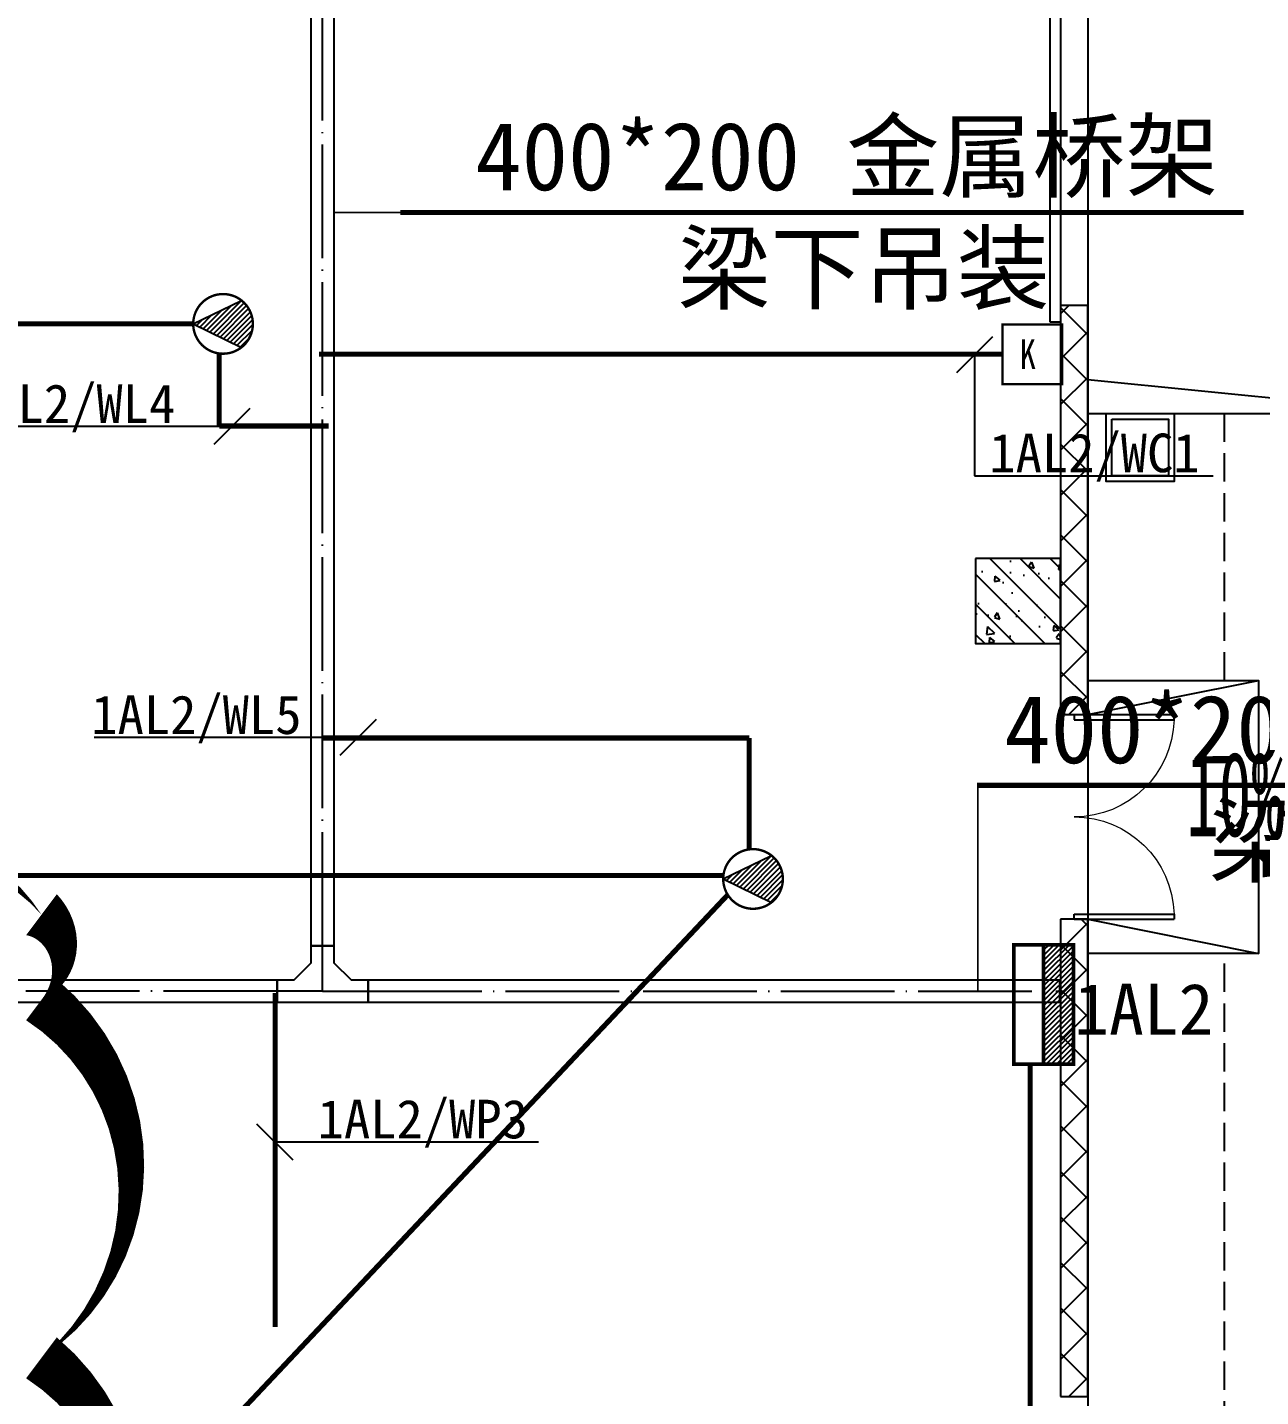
# Model space of a CAD drawing. Header units: millimetres. Extents: x -633009578 to 5705885, y -633235091 to 2571734.
# Drawn here: x 2902530 to 2913379, y 2072035 to 2084081 of the extents above; entities that cross this region are included whole.
import ezdxf

# ---------------------------------------------------------------- set-up
doc = ezdxf.new("R2010")
doc.units = ezdxf.units.MM
doc.header["$LTSCALE"] = 1000
doc.header["$MEASUREMENT"] = 0
doc.linetypes.add('DASH', pattern=[0.35, 0.25, -0.1])
doc.linetypes.add('DOTE', pattern=[2.4200000000000004, 2, -0.2, 0.02, -0.2])
doc.layers.get('0').update_dxf_attribs({"color": 9})
for name, color, linetype in [('3T_WOOD', 21, 'Continuous'), ('A-COLUM(柱)', 255, 'Continuous'), ('A-DI-S(箭头)', 76, 'Continuous'), ('A-DOOR(门）', 4, 'Continuous'), ('A-F-AREA(计算)', 5, 'Continuous'), ('A-HATH(填充)', 8, 'Continuous'), ('A-ROOF-G(钢构)', 25, 'Continuous'), ('A-ST-O(室外)', 54, 'Continuous'), ('A-STAR(楼梯)', 51, 'Continuous'), ('DIM_MODI', 6, 'Continuous'), ('PUB_TEXT', 7, 'Continuous'), ('WALL', 9, 'Continuous'), ('电-强电平面-标注', 3, 'Continuous'), ('电-强电平面-线缆', 3, 'Continuous'), ('电-桥架', 4, 'Continuous'), ('设备-照明', 3, 'Continuous'), ('设备-箱柜', 3, 'Continuous')]:
    doc.layers.add(name, color=color, linetype=linetype)
doc.styles.add('_TCH_DIM', font='simhei.ttf', dxfattribs={"width": 0.8, "bigfont": 'hztxt.shx'})
doc.styles.add('ELEC-DIM', font='simhei.ttf')
doc.styles.add('IDQSTYLE', font='simhei.ttf', dxfattribs={"width": 0.707, "bigfont": 'hztxt.shx'})
doc.styles.get("Standard").update_dxf_attribs({"font": 'simhei.ttf', "bigfont": 'hztxt.shx'})
pattern_1 = [(45, (-1310357.920547368, -13.22285339003429), (-200.0002033111466, 200.0002033111467), []), (135, (-1310357.920547368, -13.22285339003429), (-200.0002033111467, -200.0002033111466), [])]

# ---------------------------------------------------------------- blocks, each defined once
blk = doc.blocks.new('$DorLib2D$00000002')
for p, q in [((-0.5, -5.684341886080802e-17), (-0.5000000000000007, 0.4875)), ((-0.4750000000000007, 0.4875), (-0.5000000000000007, 0.4875)), ((-0.475, -2.842170943040401e-17), (-0.4750000000000007, 0.4875)), ((0.475, -2.842170943040401e-17), (0.4750000000000007, 0.4875)), ((0.4750000000000007, 0.4875), (0.5000000000000007, 0.4875)), ((0.5, -5.684341886080802e-17), (0.5000000000000007, 0.4875)), ((-0.5, -5.684341886080802e-17), (-0.475, -2.842170943040401e-17)), ((0.5, -5.684341886080802e-17), (0.475, -2.842170943040401e-17))]:
    blk.add_line(p, q)
at = {"lineweight": 13}
for centre, start, end in [((-0.4875, -4.263256414560601e-17), 0, 88.53071641864632), ((0.4875, -4.263256414560601e-17), 91.4692835813537, 180)]:
    blk.add_arc(centre, 0.4875, start, end, dxfattribs=at)
blk = doc.blocks.new('$DorLib2D$00000126')
at = {"color": 0, "linetype": 'Continuous'}
for p, q in [((-0.5319999999956053, 0.5), (-0.5319999999956053, 0.900000000000091)), ((0.5320000000047003, 0.900000000000091), (0.5320000000047003, 0.5000000000002274))]:
    blk.add_line(p, q, dxfattribs=at)
at = {"color": 0, "linetype": 'DASH'}
for p, q in [((-0.5319999999956053, 0.900000000000091), (0.5320000000047003, 0.900000000000091)), ((-0.5319999999956053, 0.5), (0.5320000000047003, 0.5000000000002274))]:
    blk.add_line(p, q, dxfattribs=at)
blk = doc.blocks.new('_FZH')
h = blk.add_hatch()
h.set_pattern_fill('钢筋混凝土', color=256, scale=0.1, style=0)
h.set_pattern_definition([(45, (0, 0), (-0.1767766952966369, 0.1767766952966369), []), (50, (0, 0), (0.7172601826007535, -0.06275213498259512), [0.07500000000000001, -0.8250000000000001]), (355, (0, 0), (-0.138751333613, 0.7521921337000119), [0.06, -0.66]), (100.4514, (0.05977168000000001, -0.00522934), (0.5785093817140216, 0.6894395420609536), [0.06374019, -0.701142112]), (46.1842, (0, 0.2), (1.067241048625645, -0.1655190143290181), [0.1125, -1.2375]), (96.6356, (0.088936745, 0.186206693), (0.9346627055487033, 0.9741178709004418), [0.095610288, -1.051713]), (351.1842, (0, 0.2), (0.9346619451336272, 0.9741186009253247), [0.09000000000000001, -0.9900000000000001]), (21, (0.1, 0.15), (0.5969070521184617, -0.4026188906653388), [0.07500000000000001, -0.8250000000000001]), (326, (0.1, 0.15), (0.2433153319215824, 0.7251500450468529), [0.06, -0.66]), (71.4514, (0.149742233, 0.116448394), (0.84022262858149, 0.3225304967099524), [0.06374019, -0.701142112]), (37.50000000000001, (0, 0), (0.01215985531729062, 0.3328938538313115), [0, -0.652, 0, -0.67, 0, -0.6625000000000001]), (7.499999999999999, (0, 0), (0.2630695374421486, 0.3944117118823603), [0, -0.382, 0, -0.637, 0, -0.2525]), (-32.5, (-0.223, 0), (0.533822436172409, -0.02255487173437976), [0, -0.25, 0, -0.78, 0, -1.035]), (-42.5, (-0.323, 0), (0.5831861693423862, 0.1001049823323177), [0, -0.325, 0, -0.518, 0, -0.735])])
h.paths.add_polyline_path([(-0.5, -0.5), (0.5, -0.5), (0.5, 0.5), (-0.5, 0.5)])
blk.add_lwpolyline([(-0.5, -0.5), (0.5, -0.5), (0.5, 0.5), (-0.5, 0.5)], close=True)
blk = doc.blocks.new('9-29-1')
at = {"layer": 'A-HATH(填充)'}
h = blk.add_hatch(dxfattribs=at)
h.set_pattern_fill('多孔材料', color=256, scale=100, style=0)
h.set_pattern_definition(pattern_1)
h.paths.add_polyline_path([(1255740.59828836, 1403657.113138024), (1255740.59828836, 1400057.11313955), (1255980.59828835, 1400057.11313955), (1255980.598288351, 1403657.113138024)])
h = blk.add_hatch(dxfattribs=at)
h.set_pattern_fill('多孔材料', color=256, scale=100, style=0)
h.set_pattern_definition(pattern_1)
h.paths.add_polyline_path([(1255740.59828836, 1398257.11313955), (1255740.59828836, 1394057.11313955), (1255980.598288349, 1394057.11313955), (1255980.59828835, 1398257.11313955)])
at = {"layer": 'A-DI-S(箭头)'}
blk.add_lwpolyline([(1256504.9024339, 1398725.076307829, 0, 0, 0), (1258267.08861785, 1398725.076307829, 0, 200, 0), (1257517.08861785, 1398725.076307829, 0, 0, 0)], format="xyseb", dxfattribs=at)
at = {"layer": 'A-DOOR(门）'}
for p, q in [((1255980.598288357, 1408157.113137866), (1255980.598288357, 1403657.113137866)), ((1255980.598288357, 1400057.113139313), (1255980.598288357, 1398257.113139313))]:
    blk.add_line(p, q, dxfattribs=at)
at = {"layer": 'A-F-AREA(计算)'}
blk.add_lwpolyline([(1121700.598288358, 1518097.113137865), (1255980.598288358, 1518097.113137865), (1255980.598288358, 1382017.113137865), (1121700.598288358, 1382017.113137865)], close=True, dxfattribs=at)
at = {"layer": 'A-ROOF-G(钢构)'}
for points in [[(1256140.598288339, 1402707.113137865), (1256740.598288339, 1402707.113137865), (1256740.598288339, 1402107.113137865), (1256140.598288339, 1402107.113137865)], [(1256190.598288339, 1402657.113137865), (1256690.598288339, 1402657.113137865), (1256690.598288339, 1402157.113137865), (1256190.598288339, 1402157.113137865)]]:
    blk.add_lwpolyline(points, close=True, dxfattribs=at)
at = {"layer": 'A-ST-O(室外)', "linetype": 'DASH'}
for points in [[(1257180.601315576, 1400357.113534595), (1257180.601703469, 1402707.113137866)], [(1255290.59868385, 1380817.113137881), (1257180.598090286, 1380817.113137881), (1257180.60091943, 1397957.112743884)]]:
    blk.add_lwpolyline(points, dxfattribs=at)
at = {"layer": 'A-STAR(楼梯)'}
for points in [[(1255980.598288349, 1402707.113137866), (1258980.598288357, 1402707.113137866), (1258980.598288357, 1435032.113138208), (1255980.598288228, 1435032.113138213)], [(1255980.598288357, 1403007.113137961), (1258980.60029769, 1402707.113137866)], [(1255980.598288362, 1400357.113139328), (1257480.598288369, 1400357.113633411), (1257480.598288348, 1397957.112645069), (1255980.598288362, 1397957.11313915)], [(1255980.598288359, 1400057.113139328), (1257480.598288362, 1400357.113139328)], [(1255980.598288359, 1398257.11313915), (1257480.598288362, 1397957.11313915)]]:
    blk.add_lwpolyline(points, dxfattribs=at)
at = {"layer": 'DIM_MODI'}
blk.add_lwpolyline([(1235187.021176572, 1398297.696445105, 0, 450, 0.5), (1235187.021176572, 1395897.696445105, 0, 450, 0.5), (1235187.021176572, 1393047.696445105, 0, 450, 0.5), (1235187.021176572, 1391248.290834046, 0, 450, 0.5), (1237887.021176572, 1391248.290834046, 0, 450, 0.5), (1241487.021176572, 1391248.290834046, 0, 450, 0.5), (1245087.021176572, 1391248.290834046, 0, 450, 0.5), (1246774.624405961, 1391248.290834046, 0, 450, 0.5), (1246774.624405961, 1394398.290834046, 0, 450, 0.5), (1246774.624405961, 1397548.290834046, 0, 450, 0.5), (1246774.624405961, 1398297.696445105, 0, 450, 0.5), (1244374.624405961, 1398297.696445105, 0, 450, 0.5), (1241674.624405961, 1398297.696445105, 0, 450, 0.5), (1240174.624405961, 1398297.696445105, 0, 450, 0.5), (1238374.624405961, 1398297.696445105, 0, 450, 0.5)], format="xyseb", close=True, dxfattribs=at)
at = {"layer": 'WALL'}
for p, q in [((1255740.59828836, 1403657.113138024), (1255740.59828836, 1400057.11313955)), ((1255980.598288351, 1403657.113138024), (1255740.59828836, 1403657.113138024)), ((1255980.59828835, 1400057.11313955), (1255980.598288351, 1403657.113138024)), ((1255740.59828836, 1400057.11313955), (1255980.59828835, 1400057.11313955)), ((1255740.59828836, 1398257.11313955), (1255740.59828836, 1394057.11313955)), ((1255980.59828835, 1398257.11313955), (1255740.59828836, 1398257.11313955)), ((1255980.598288349, 1394057.11313955), (1255980.59828835, 1398257.11313955)), ((1255740.59828836, 1394057.11313955), (1255980.598288349, 1394057.11313955))]:
    blk.add_line(p, q, dxfattribs=at)
at = {"layer": 'A-COLUM(柱)', "xscale": 750, "yscale": 750, "zscale": 750, "rotation": 270}
blk.add_blockref('_FZH', (1255365.598288357, 1401057.113137866), dxfattribs=at)
at = {"layer": 'A-DOOR(门）', "xscale": -4500, "yscale": 240, "zscale": 4500, "rotation": 89.99999999999999}
blk.add_blockref('$DorLib2D$00000126', (1255860.598288357, 1405907.113137866), dxfattribs=at)
at = {"layer": 'A-DOOR(门）', "extrusion": (0, 0, -1), "xscale": 1800, "yscale": 1800, "zscale": 1800, "rotation": 90.00000000000001}
blk.add_blockref('$DorLib2D$00000002', (-1255860.598288357, 1399157.113139313), dxfattribs=at)
at = {"layer": 'PUB_TEXT', "style": '_TCH_DIM', "width": 0.5647058823529412}
blk.add_text('10%', height=743.75, dxfattribs=at).set_placement((1256845.995525875, 1398987.576307829))
blk = doc.blocks.new('HC000819')
at = {"color": 0, "linetype": 'Continuous', "const_width": 0.2}
blk.add_lwpolyline([(-2.500000000000028, 2.5), (2.500000000000028, 2.5), (2.500000000000028, -2.5), (-2.500000000000028, -2.5)], close=True, dxfattribs=at)
at = {"color": 0, "style": 'IDQSTYLE', "width": 0.7}
for tag, p in [('K', (-1.057540971843028, -1.250300357780837)), ('PSFHATT', (4.500000000000028, -2.5))]:
    blk.add_attdef(tag, p, '', height=2.5, dxfattribs=at)
blk = doc.blocks.new('*X27')
at = {"color": 0}
for p, q in [((99.8306862801869, 192.7445173280992), (101.9907448318158, 194.9045758797282)), ((99.8306862801869, 193.1687813968112), (101.5664807631039, 194.9045758797282)), ((99.8306862801869, 193.5930454655231), (101.142216694392, 194.9045758797282)), ((99.8306862801869, 194.017309534235), (100.71795262568, 194.9045758797282)), ((99.8306862801869, 194.441573602947), (100.2936885569681, 194.9045758797282)), ((99.8306862801869, 194.8658376716589), (99.86942448825616, 194.9045758797282)), ((99.91500890052772, 192.4045758797282), (102.4150089005277, 194.9045758797282)), ((100.3392729692396, 192.4045758797282), (102.8392729692397, 194.9045758797282)), ((100.7635370379516, 192.4045758797282), (103.2635370379516, 194.9045758797282)), ((101.1878011066635, 192.4045758797282), (103.6878011066635, 194.9045758797282)), ((101.6120651753754, 192.4045758797282), (104.1120651753754, 194.9045758797282)), ((102.0363292440874, 192.4045758797282), (104.5363292440874, 194.9045758797282)), ((102.4605933127993, 192.4045758797282), (104.9605933127993, 194.9045758797282)), ((102.8848573815112, 192.4045758797282), (105.3848573815112, 194.9045758797282)), ((103.3091214502232, 192.4045758797282), (105.8091214502232, 194.9045758797282)), ((103.7333855189351, 192.4045758797282), (106.2333855189351, 194.9045758797282)), ((104.157649587647, 192.4045758797282), (106.657649587647, 194.9045758797282)), ((104.5819136563589, 192.4045758797282), (107.0819136563589, 194.9045758797282)), ((105.0061777250709, 192.4045758797282), (107.5061777250709, 194.9045758797282)), ((105.4304417937828, 192.4045758797282), (107.9304417937828, 194.9045758797282)), ((105.8547058624947, 192.4045758797282), (108.3547058624947, 194.9045758797282)), ((106.2789699312067, 192.4045758797282), (108.7789699312067, 194.9045758797282)), ((106.7032339999186, 192.4045758797282), (109.2032339999186, 194.9045758797282)), ((107.1274980686305, 192.4045758797282), (109.6274980686305, 194.9045758797282)), ((107.5517621373425, 192.4045758797282), (109.8306862801869, 194.6835000225726)), ((107.9760262060544, 192.4045758797282), (109.8306862801869, 194.2592359538607)), ((108.4002902747663, 192.4045758797282), (109.8306862801869, 193.8349718851487)), ((108.8245543434782, 192.4045758797282), (109.8306862801869, 193.4107078164368)), ((109.2488184121902, 192.4045758797282), (109.8306862801869, 192.9864437477249)), ((109.6730824809021, 192.4045758797282), (109.8306862801869, 192.562179679013))]:
    blk.add_line(p, q, dxfattribs=at)
blk = doc.blocks.new('HC000427')
at = {"color": 0, "linetype": 'Continuous', "const_width": 0.3}
blk.add_lwpolyline([(5, 2.5), (-5, 2.5), (-5, -2.5), (5, -2.5)], close=True, dxfattribs=at)
blk.add_lwpolyline([(5, 0), (-5, 0)], dxfattribs=at)
at = {"color": 0, "linetype": 'Continuous'}
blk.add_blockref('*X27', (-104.8306862801869, -194.9045758797282), dxfattribs=at)
at = {"color": 0, "style": 'IDQSTYLE', "width": 0.7}
blk.add_attdef('PSFHATT', (7, -2.5), '', height=2.5, dxfattribs=at)
blk = doc.blocks.new('*X108')
at = {"color": 0}
for p, q in [((136.6588468341124, 111.2030027113966), (138.2412793032861, 112.7854351805704)), ((136.9442745227961, 111.0641663313685), (139.0673631525579, 113.1872549611303)), ((137.2297022114799, 110.9253299513403), (139.8744412620303, 113.5700690018908)), ((137.5151299001637, 110.7864935713122), (140.0984677542244, 113.3698314253729)), ((137.8005575888474, 110.647657191284), (140.296945436022, 113.1440450384586)), ((138.0859852775312, 110.5088208112558), (140.4692639236895, 112.8920994574141)), ((138.371412966215, 110.3699844312277), (140.613526567314, 112.6120980323267)), ((136.0879914567448, 111.480675471453), (136.5891116047425, 111.9817956194506)), ((136.3734191454286, 111.3418390914248), (137.4151954540143, 112.3836154000105)), ((138.6568406548987, 110.2311480511995), (140.7260447237948, 112.3003521200956)), ((138.9422683435825, 110.0923116711714), (140.8001002526411, 111.9501435802299)), ((139.2276960322663, 109.9534752911432), (140.8226944263358, 111.5484736852127)), ((139.51312372095, 109.814638911115), (140.7634411569734, 111.0649563471384)), ((139.7985514096338, 109.6758025310869), (140.4970677059702, 110.3743188274233))]:
    blk.add_line(p, q, dxfattribs=at)
blk = doc.blocks.new('HC000092')
at = {"color": 0}
for p, q in [((-2.500000000000142, -1.989519660128281e-13), (1.543345329370851, 1.966744821857574)), ((-2.500000000000142, 1.989519660128281e-13), (1.543345329370851, -1.966744821857574))]:
    blk.add_line(p, q, dxfattribs=at)
at = {"color": 0, "linetype": 'Continuous', "const_width": 0.2}
blk.add_lwpolyline([(-1.7677669529659, -1.767766952965502, 0.1989123673796719), (-1.431228860470851e-13, -2.499999999999062, 0.1989123673796543), (1.767766952965616, -1.767766952965502, 0.1989123673796617), (2.499999999999858, 9.379164112033322e-13, 0.1989123673796613), (1.767766952965616, 1.767766952967264, 0.198912367379653), (-1.416224044503017e-13, 2.500000000000938, 0.1989123673796648), (-1.767766952965899, 1.767766952967265, 0.1989123673796613), (-2.500000000000142, 9.381115404892809e-13, 0.1989123673796762)], format="xyb", close=True, dxfattribs=at)
at = {"color": 0}
blk.add_arc((0, 0), 2.499999999999059, 308.1220102505408, 51.8779897494594, dxfattribs=at)
blk.add_blockref('*X108', (-138.3234359480451, -111.609359304874), dxfattribs=at)
at = {"color": 0, "style": 'IDQSTYLE', "width": 0.7}
blk.add_attdef('PSFHATT', (4.500000009999858, -2.500000009999062), '', height=2.5, dxfattribs=at)

msp = doc.modelspace()

# ---------------------------------------------------------------- linework, layer by layer
at = {"layer": '电-强电平面-标注'}
for p, q in [((2911020.599025766, 2081360.099025794), (2910702.400974234, 2081041.900974259)), ((2910861.5, 2081201.000000027), (2910861.5, 2080137)), ((2904487.412756886, 2080729.719601598), (2904169.214705352, 2080411.521550065)), ((2904081.813731093, 2080570.620575831), (2902007.299574972, 2080570.620575831)), ((2904328.313731119, 2080570.620575831), (2904081.813731093, 2080570.620575831)), ((2910861.5, 2080137), (2912961.514156121, 2080137)), ((2905597.920580614, 2077992.723402812), (2905279.72252908, 2077674.525351279)), ((2905192.321554821, 2077833.624377046), (2903117.8073987, 2077833.624377046)), ((2905438.821554847, 2077833.624377046), (2905192.321554821, 2077833.624377046)), ((2904546.657732457, 2074434.895531252), (2904864.855783992, 2074116.697479719)), ((2904705.756758224, 2074275.796505485), (2904952.25675825, 2074275.796505485)), ((2904952.25675825, 2074275.796505485), (2907026.770914371, 2074275.796505485))]:
    msp.add_line(p, q, dxfattribs=at)
at = {"layer": '电-强电平面-线缆', "color": 1, "linetype": 'Continuous', "const_width": 45}
for points in [[(2894907.594031787, 2081472.852026001), (2903988.744031787, 2081472.852026001)], [(2904217.894235198, 2080574.712717185), (2904217.894235198, 2081212.479137498)], [(2905095.5, 2081206.083665693), (2909431.5, 2081206.083665693)], [(2907706.102655528, 2081206.083665693), (2911107.96175139, 2081206.083665693)], [(2904217.894235198, 2080574.712717185), (2905180.835679175, 2080574.712717185)], [(2908880.394235198, 2077828.948133706), (2905127.32986288, 2077828.948136752)], [(2908880.394235198, 2076849.509589745), (2908880.394235198, 2077828.948133706)], [(2899755.864706771, 2076619.218341292), (2908652.973356802, 2076619.218341292)], [(2904431.297195463, 2071930.152690757), (2908691.386922022, 2076449.624817384)], [(2904708.999078711, 2072645.965234359), (2904708.999077886, 2075585.794861003)], [(2911351, 2074960.073738173), (2911351, 2068519.5)]]:
    msp.add_lwpolyline(points, dxfattribs=at)
at = {"layer": '电-桥架', "color": 5, "linetype": 'DOTE', "ltscale": 0.5}
for p, q in [((2905127.329861395, 2076000.897456051), (2905127.329870803, 2087590.319789769)), ((2905127.329861071, 2075600.897456051), (2905127.329861395, 2076000.897456051)), ((2904727.329861071, 2075600.897455649), (2882539.882801598, 2075600.897433384)), ((2905127.329861071, 2075600.897456051), (2904727.329861071, 2075600.897456051)), ((2905127.329861071, 2075600.897456051), (2905527.329861071, 2075600.897456051)), ((2905527.329861071, 2075600.897456051), (2911609.579272274, 2075600.897456051))]:
    msp.add_line(p, q, dxfattribs=at)
at = {"layer": '电-桥架', "ltscale": 0.5}
msp.add_lwpolyline([(2905227.329870803, 2087590.319789689), (2905227.329861395, 2076000.89745597), (2905027.329861395, 2076000.897456131), (2905027.329870803, 2087590.31978985), (2905027.329919012, 2087590.31978985)], dxfattribs=at)
for points in [[(2904727.32986107, 2075700.897456051), (2904877.32986107, 2075700.897456051), (2905027.329861274, 2075850.897456132), (2905027.329861395, 2076000.897456132), (2905227.329861395, 2076000.89745597), (2905227.329861274, 2075850.89745597), (2905377.32986107, 2075700.897456051), (2905527.32986107, 2075700.897456051), (2905527.329861071, 2075500.897456051), (2904727.329861071, 2075500.897456051)], [(2882539.882801497, 2075700.897433384), (2904727.329860969, 2075700.89745565), (2904727.329861172, 2075500.89745565), (2882539.882801699, 2075500.897433384)], [(2911609.579272274, 2075500.897456051), (2905527.329861071, 2075500.897456051), (2905527.32986107, 2075700.897456051), (2911609.579272274, 2075700.897456051)]]:
    msp.add_lwpolyline(points, close=True, dxfattribs=at)
at = {"layer": '设备-箱柜', "color": 6}
for points in [[(2905218.948019497, 2082453.728926681, 15, 15, 0), (2905811.590258835, 2082453.728926681, 15, 15, 0), (2905811.590258835, 2082453.728926681, 45, 45, 0), (2913230.019949259, 2082453.728926681, 45, 45, 0)], [(2910890.224252809, 2075593.37450656, 15, 15, 0), (2910890.224252809, 2077412.690198184, 15, 15, 0), (2910890.224252809, 2077412.690198184, 45, 45, 0), (2918308.653943233, 2077412.690198184, 45, 45, 0)]]:
    msp.add_lwpolyline(points, format="xyseb", dxfattribs=at)

# ---------------------------------------------------------------- block references
at = {"layer": '3T_WOOD'}
msp.add_blockref('9-29-1', (1655879.395743424, 677977.51603476), dxfattribs=at)
at = {"layer": '电-桥架', "ltscale": 0.5, "xscale": -105, "yscale": 105, "zscale": 105, "rotation": 89.99999999999994}
msp.add_blockref('HC000427', (2911469.807368776, 2075485.073738173), dxfattribs=at)
at = {"layer": '设备-照明', "xscale": 105, "yscale": 105, "zscale": 105}
for p in [(2904251.244031787, 2081472.852026001), (2908913.744031787, 2076589.136701242)]:
    msp.add_blockref('HC000092', p, dxfattribs=at)
at = {"layer": '设备-箱柜'}
ref = msp.add_blockref('HC000819', (2911370.46175139, 2081206.083665693), dxfattribs=dict(at, xscale=105, yscale=105, zscale=105))
ref.add_attrib('K', 'K', (2911259.419949347, 2081074.802128125), dxfattribs={"layer": '0', "color": 0, "height": 262.5, "width": 0.8})

# ---------------------------------------------------------------- texts
at = {"layer": '电-强电平面-标注', "style": 'ELEC-DIM'}
for s, p in [('1AL2/WL4', (2901981.474464388, 2080601.478489141)), ('1AL2/WC1', (2910992.851924933, 2080167.857913309)), ('1AL2/WL5', (2903091.982288116, 2077864.482290355)), ('1AL2/WP3', (2905083.608683184, 2074306.654418794))]:
    msp.add_text(s, height=339.8734177215189, dxfattribs=at).set_placement(p)
at = {"layer": '电-桥架', "ltscale": 0.5, "style": 'ELEC-DIM'}
msp.add_text('1AL2', height=450, dxfattribs=at).set_placement((2911739.221493179, 2075218.858161875))
at = {"layer": '设备-箱柜', "color": 6, "style": 'ELEC-DIM'}
for s, p in [('400*200 金属桥架', (2906469.877509893, 2082648.432831569)), ('梁下吊装', (2908250.458312951, 2081664.104644949)), ('400*200 金属桥架', (2911123.879613951, 2077607.394103072)), ('梁下吊装', (2912924.572148852, 2076623.065916452))]:
    msp.add_text(s, height=600, dxfattribs=at).set_placement(p)

doc.saveas('drawing.dxf')
